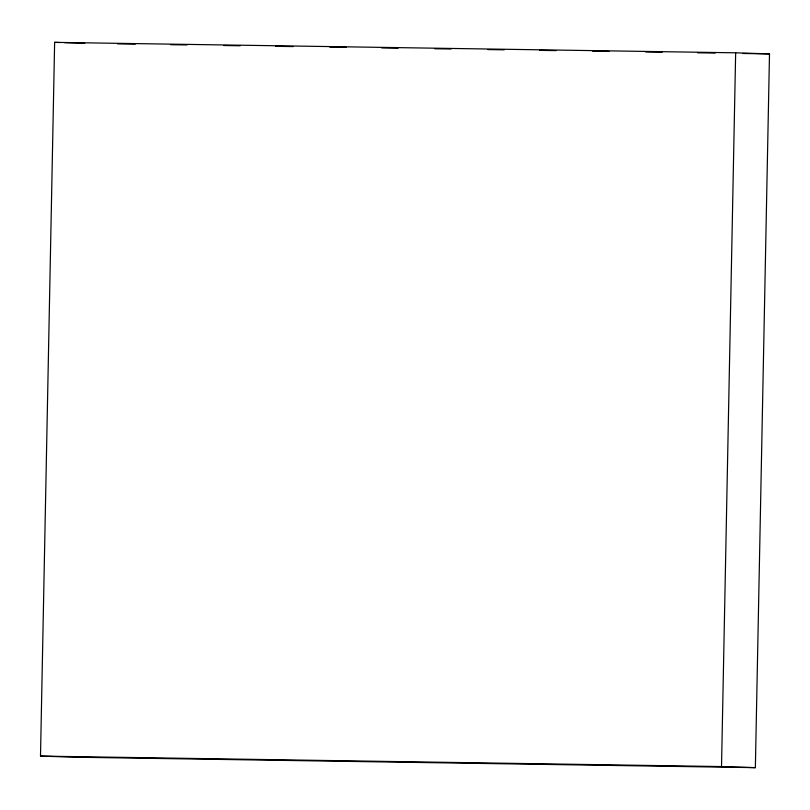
<?xml version="1.0" encoding="UTF-8"?>
<svg xmlns="http://www.w3.org/2000/svg" width="810" height="810" viewBox="0 0 810 810"><rect width="100%" height="100%" fill="white"/><g stroke="black" fill="none" stroke-linecap="round" stroke-linejoin="round"><path stroke-width="1.21" d="M40.5 756.105L54.634 42.353L735.652 52.812L769.5 53.895L755.365 767.647L74.348 757.188L40.5 756.105L721.518 766.564L755.365 767.647M721.518 766.564L735.652 52.812M117.541 43.882L135.23 44.155M170.616 44.702L187.039 44.945M223.681 45.512L240.104 45.765M275.481 46.312L293.169 46.575M329.812 47.142L346.234 47.395M381.611 47.942L398.034 48.195M434.676 48.752L451.099 49.005M487.742 49.572L504.174 49.815M539.551 50.362L555.974 50.615M592.616 51.182L609.039 51.435M645.681 51.992L662.104 52.245M697.481 52.792L715.169 53.065M742.962 53.49L769.5 53.895M54.634 42.353L59.657 42.515M64.668 42.677L84.726 43.315"/></g></svg>
